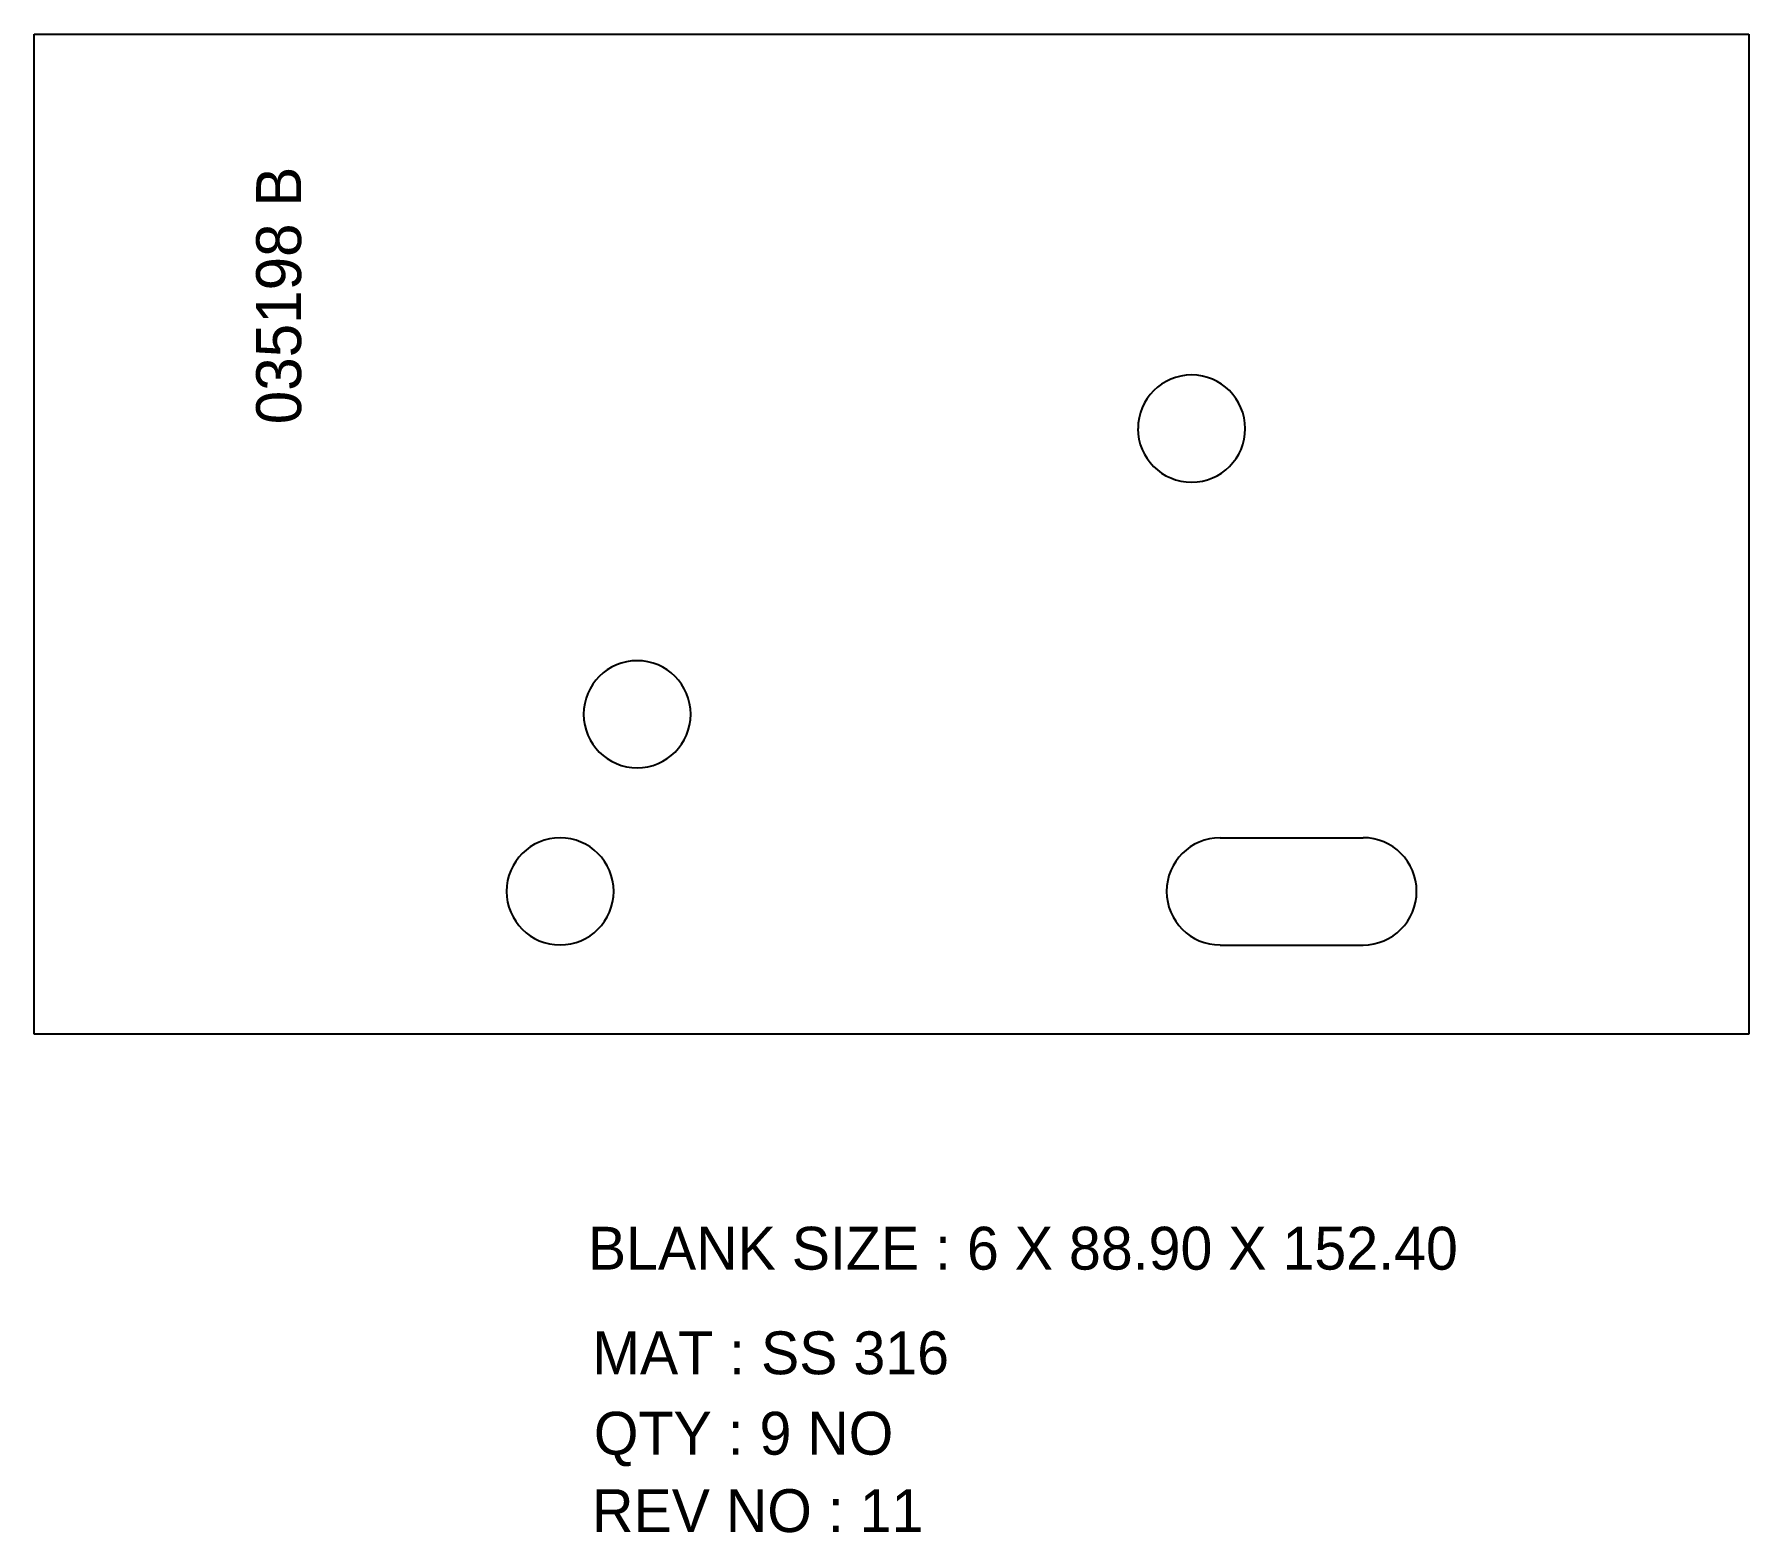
# Model space of a CAD drawing. Header units: inches. Extents: x 2571 to 2723, y -316 to -182.
import ezdxf

# ---------------------------------------------------------------- set-up
doc = ezdxf.new("R2010")
doc.units = ezdxf.units.IN
doc.header["$MEASUREMENT"] = 0
doc.layers.add('LaserCutting', color=3, linetype='Continuous')

msp = doc.modelspace()

# ---------------------------------------------------------------- linework, layer by layer
at = {"layer": 'LaserCutting'}
for p, q in [((2570.95, -182.46), (2723.35, -182.46)), ((2570.95, -271.36), (2570.95, -182.46)), ((2723.35, -182.46), (2723.35, -271.36)), ((2676.36, -253.9), (2689.06, -253.9)), ((2676.36, -263.43), (2689.06, -263.43)), ((2723.35, -271.36), (2570.95, -271.36))]:
    msp.add_line(p, q, dxfattribs=at)
for centre, radius, start, end in [((2673.82, -217.51), 4.76, 360, 180), ((2673.82, -217.51), 4.77, 180, 0), ((2624.54, -242.91), 4.76, 360, 180), ((2624.54, -242.91), 4.76, 180, 0), ((2617.69, -258.66), 4.76, 0, 180), ((2676.36, -258.66), 4.76, 90, 180), ((2689.06, -258.66), 4.77, 0, 90), ((2617.69, -258.66), 4.76, 180, 360), ((2676.36, -258.66), 4.76, 180, 270), ((2689.06, -258.66), 4.77, 270, 360)]:
    msp.add_arc(centre, radius, start, end, dxfattribs=at)

# ---------------------------------------------------------------- texts
at = {"color": 7}
for s, height, p in [('BLANK SIZE : 6 X 88.90 X 152.40', 3.8111, (2620.15, -292.29)), ('MAT : SS 316', 3.8111, (2620.54, -301.59)), ('QTY : 9 NO', 3.811, (2620.69, -308.74)), ('REV NO : 11', 3.8111, (2620.53, -315.62))]:
    msp.add_text(s, height=height, dxfattribs=at).set_placement(p)
at = {"layer": 'LaserCutting', "insert": (2590.67, -217.13), "char_height": 4, "width": 37.7344, "attachment_point": 1, "rotation": 90}
msp.add_mtext('{\\fCentury Gothic|b0|i0|c0|p18;\\C1;035198 B}', dxfattribs=at)

doc.saveas('drawing.dxf')
